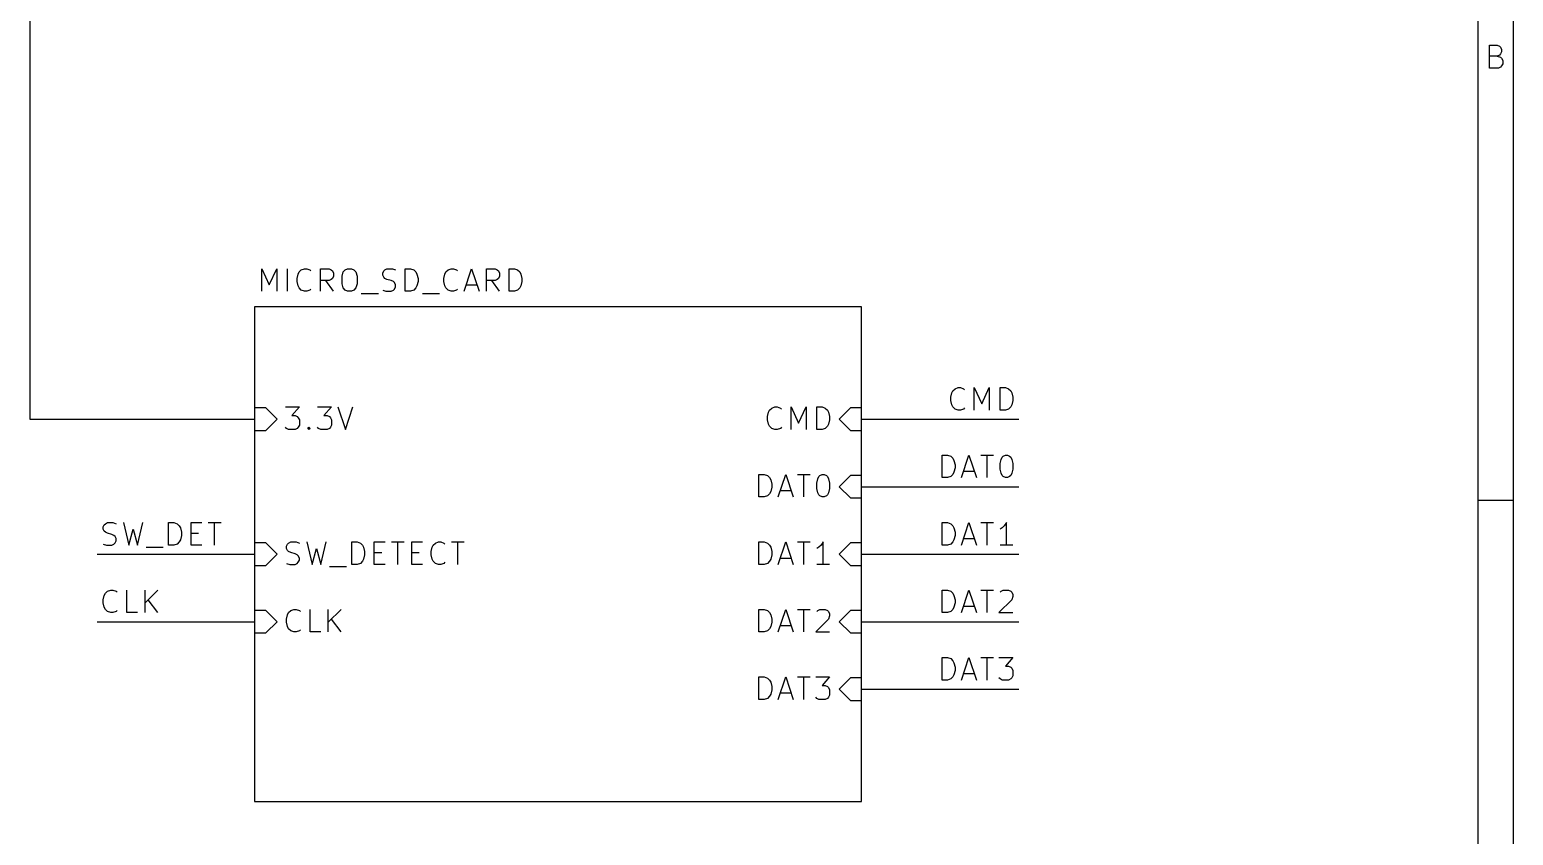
# Model space of a CAD drawing. Extents: x 0.4 to 11.3, y -7.9 to -0.4.
# Drawn here: x 8 to 11.299, y -5.075 to -3.284 of the extents above; entities that cross this region are included whole.
import ezdxf

# ---------------------------------------------------------------- set-up
doc = ezdxf.new("R2010")
doc.units = 0
doc.header["$MEASUREMENT"] = 0
for name, color, linetype in [('CYAN2', 4, 'CONTINUOUS'), ('GRAY1', 251, 'CONTINUOUS'), ('GREEN3', 91, 'CONTINUOUS'), ('LYELLOW', 51, 'CONTINUOUS'), ('RED2', 1, 'CONTINUOUS')]:
    doc.layers.add(name, color=color, linetype=linetype)

msp = doc.modelspace()

# ---------------------------------------------------------------- linework, layer by layer
at = {"layer": 'CYAN2', "linetype": 'CONTINUOUS'}
for p, q in [((8.516, -3.8655), (8.516, -3.8155)), ((8.516, -3.8155), (8.5327, -3.8513)), ((8.5327, -3.8513), (8.5493, -3.8155)), ((8.5493, -3.8155), (8.5493, -3.8655)), ((8.5732, -3.8655), (8.5732, -3.8155)), ((8.597, -3.8274), (8.5993, -3.8227)), ((8.5993, -3.8227), (8.6041, -3.8179)), ((8.6041, -3.8179), (8.6113, -3.8155)), ((8.6113, -3.8155), (8.616, -3.8155)), ((8.616, -3.8155), (8.6232, -3.8179)), ((8.6232, -3.8179), (8.6255, -3.8203)), ((8.647, -3.8655), (8.647, -3.8155)), ((8.647, -3.8155), (8.666, -3.8155)), ((8.666, -3.8155), (8.6708, -3.8179)), ((8.6708, -3.8179), (8.6732, -3.8203)), ((8.6732, -3.8203), (8.6755, -3.8251)), ((8.6755, -3.8251), (8.6755, -3.8322)), ((8.6946, -3.8322), (8.697, -3.8227)), ((8.697, -3.8227), (8.7017, -3.8179)), ((8.7017, -3.8179), (8.7065, -3.8155)), ((8.7065, -3.8155), (8.716, -3.8155)), ((8.716, -3.8155), (8.7208, -3.8179)), ((8.7208, -3.8179), (8.7255, -3.8227)), ((8.7255, -3.8227), (8.7279, -3.8322)), ((8.7851, -3.8251), (8.7874, -3.8203)), ((8.7851, -3.8298), (8.7851, -3.8251)), ((8.7874, -3.8203), (8.7898, -3.8179)), ((8.7898, -3.8179), (8.7946, -3.8155)), ((8.7946, -3.8155), (8.8065, -3.8155)), ((8.8065, -3.8155), (8.8136, -3.8179)), ((8.8351, -3.8655), (8.8351, -3.8155)), ((8.8351, -3.8155), (8.847, -3.8155)), ((8.847, -3.8155), (8.8541, -3.8179)), ((8.8541, -3.8179), (8.8589, -3.8227)), ((8.8589, -3.8227), (8.8613, -3.8274)), ((8.9232, -3.8274), (8.9255, -3.8227)), ((8.9255, -3.8227), (8.9303, -3.8179)), ((8.9303, -3.8179), (8.9374, -3.8155)), ((8.9374, -3.8155), (8.9422, -3.8155)), ((8.9422, -3.8155), (8.9493, -3.8179)), ((8.9493, -3.8179), (8.9517, -3.8203)), ((8.966, -3.8655), (8.9827, -3.8155)), ((8.9827, -3.8155), (8.9993, -3.8655)), ((9.016, -3.8655), (9.016, -3.8155)), ((9.016, -3.8155), (9.0351, -3.8155)), ((9.0351, -3.8155), (9.0398, -3.8179)), ((9.0398, -3.8179), (9.0422, -3.8203)), ((9.0422, -3.8203), (9.0446, -3.8251)), ((9.0446, -3.8251), (9.0446, -3.8322)), ((9.066, -3.8655), (9.066, -3.8155)), ((9.066, -3.8155), (9.0779, -3.8155)), ((9.0779, -3.8155), (9.0851, -3.8179)), ((9.0851, -3.8179), (9.0898, -3.8227)), ((9.0898, -3.8227), (9.0922, -3.8274)), ((8.5946, -3.837), (8.597, -3.8274)), ((8.5946, -3.8441), (8.5946, -3.837)), ((8.597, -3.8536), (8.5946, -3.8441)), ((8.5993, -3.8584), (8.597, -3.8536)), ((8.6041, -3.8632), (8.5993, -3.8584)), ((8.666, -3.8417), (8.647, -3.8417)), ((8.6755, -3.8655), (8.6589, -3.8417)), ((8.6708, -3.8393), (8.666, -3.8417)), ((8.6732, -3.837), (8.6708, -3.8393)), ((8.6755, -3.8322), (8.6732, -3.837)), ((8.6946, -3.8489), (8.6946, -3.8322)), ((8.697, -3.8584), (8.6946, -3.8489)), ((8.7017, -3.8632), (8.697, -3.8584)), ((8.7255, -3.8584), (8.7208, -3.8632)), ((8.7279, -3.8489), (8.7255, -3.8584)), ((8.7279, -3.8322), (8.7279, -3.8489)), ((8.7874, -3.8346), (8.7851, -3.8298)), ((8.7898, -3.837), (8.7874, -3.8346)), ((8.7946, -3.8393), (8.7898, -3.837)), ((8.8041, -3.8417), (8.7946, -3.8393)), ((8.8089, -3.8441), (8.8041, -3.8417)), ((8.8113, -3.8465), (8.8089, -3.8441)), ((8.8136, -3.8513), (8.8113, -3.8465)), ((8.8113, -3.8608), (8.8136, -3.856)), ((8.8136, -3.856), (8.8136, -3.8513)), ((8.8589, -3.8584), (8.8541, -3.8632)), ((8.8613, -3.8536), (8.8589, -3.8584)), ((8.8613, -3.8274), (8.8636, -3.837)), ((8.8636, -3.8441), (8.8613, -3.8536)), ((8.8636, -3.837), (8.8636, -3.8441)), ((8.9208, -3.837), (8.9232, -3.8274)), ((8.9208, -3.8441), (8.9208, -3.837)), ((8.9232, -3.8536), (8.9208, -3.8441)), ((8.9255, -3.8584), (8.9232, -3.8536)), ((8.9303, -3.8632), (8.9255, -3.8584)), ((8.9708, -3.8513), (8.9946, -3.8513)), ((9.0351, -3.8417), (9.016, -3.8417)), ((9.0446, -3.8655), (9.0279, -3.8417)), ((9.0398, -3.8393), (9.0351, -3.8417)), ((9.0422, -3.837), (9.0398, -3.8393)), ((9.0446, -3.8322), (9.0422, -3.837)), ((9.0898, -3.8584), (9.0851, -3.8632)), ((9.0922, -3.8536), (9.0898, -3.8584)), ((9.0922, -3.8274), (9.0946, -3.837)), ((9.0946, -3.8441), (9.0922, -3.8536)), ((9.0946, -3.837), (9.0946, -3.8441)), ((8.6113, -3.8655), (8.6041, -3.8632)), ((8.616, -3.8655), (8.6113, -3.8655)), ((8.6232, -3.8632), (8.616, -3.8655)), ((8.6255, -3.8608), (8.6232, -3.8632)), ((8.7065, -3.8655), (8.7017, -3.8632)), ((8.716, -3.8655), (8.7065, -3.8655)), ((8.7208, -3.8632), (8.716, -3.8655)), ((8.7374, -3.8703), (8.7755, -3.8703)), ((8.7851, -3.8632), (8.7922, -3.8655)), ((8.7922, -3.8655), (8.8041, -3.8655)), ((8.8041, -3.8655), (8.8089, -3.8632)), ((8.8089, -3.8632), (8.8113, -3.8608)), ((8.847, -3.8655), (8.8351, -3.8655)), ((8.8541, -3.8632), (8.847, -3.8655)), ((8.8732, -3.8703), (8.9113, -3.8703)), ((8.9374, -3.8655), (8.9303, -3.8632)), ((8.9422, -3.8655), (8.9374, -3.8655)), ((8.9493, -3.8632), (8.9422, -3.8655)), ((8.9517, -3.8608), (8.9493, -3.8632)), ((9.0779, -3.8655), (9.066, -3.8655)), ((9.0851, -3.8632), (9.0779, -3.8655)), ((8.5688, -4.1228), (8.5997, -4.1228)), ((8.5997, -4.1228), (8.583, -4.1419)), ((8.6402, -4.1228), (8.6711, -4.1228)), ((8.6711, -4.1228), (8.6545, -4.1419)), ((8.6854, -4.1228), (8.7021, -4.1728)), ((8.7021, -4.1728), (8.7188, -4.1228)), ((9.6503, -4.1252), (9.6574, -4.1228)), ((9.6574, -4.1228), (9.6622, -4.1228)), ((9.6622, -4.1228), (9.6693, -4.1252)), ((9.6931, -4.1728), (9.6931, -4.1228)), ((9.6931, -4.1228), (9.7098, -4.1585)), ((9.7098, -4.1585), (9.7265, -4.1228)), ((9.7265, -4.1228), (9.7265, -4.1728)), ((9.7503, -4.1728), (9.7503, -4.1228)), ((9.7503, -4.1228), (9.7622, -4.1228)), ((9.7622, -4.1228), (9.7693, -4.1252)), ((8.525, -4.125), (8.5, -4.125)), ((8.5, -4.125), (8.5, -4.175)), ((8.55, -4.15), (8.525, -4.125)), ((8.525, -4.175), (8.55, -4.15)), ((8.583, -4.1419), (8.5902, -4.1419)), ((8.5902, -4.1419), (8.5949, -4.1442)), ((8.5949, -4.1442), (8.5973, -4.1466)), ((8.5973, -4.1466), (8.5997, -4.1514)), ((8.5997, -4.1514), (8.5997, -4.1633)), ((8.6545, -4.1419), (8.6616, -4.1419)), ((8.6616, -4.1419), (8.6664, -4.1442)), ((8.6664, -4.1442), (8.6688, -4.1466)), ((8.6688, -4.1466), (8.6711, -4.1514)), ((8.6711, -4.1514), (8.6711, -4.1633)), ((9.6408, -4.1442), (9.6431, -4.1347)), ((9.6408, -4.1514), (9.6408, -4.1442)), ((9.6431, -4.1609), (9.6408, -4.1514)), ((9.6431, -4.1347), (9.6455, -4.1299)), ((9.6455, -4.1299), (9.6503, -4.1252)), ((9.6693, -4.1252), (9.6717, -4.1276)), ((9.7693, -4.1252), (9.7741, -4.1299)), ((9.7741, -4.1299), (9.7765, -4.1347)), ((9.7765, -4.1347), (9.7789, -4.1442)), ((9.7789, -4.1514), (9.7765, -4.1609)), ((9.7789, -4.1442), (9.7789, -4.1514)), ((9.825, -4.125), (9.8, -4.15)), ((9.8, -4.15), (9.825, -4.175)), ((9.85, -4.125), (9.825, -4.125)), ((9.85, -4.175), (9.85, -4.125)), ((8.5, -4.175), (8.525, -4.175)), ((8.5711, -4.1704), (8.5688, -4.168)), ((8.5759, -4.1728), (8.5711, -4.1704)), ((8.5902, -4.1728), (8.5759, -4.1728)), ((8.5949, -4.1704), (8.5902, -4.1728)), ((8.5973, -4.168), (8.5949, -4.1704)), ((8.5997, -4.1633), (8.5973, -4.168)), ((8.6188, -4.1704), (8.6211, -4.168)), ((8.6211, -4.1728), (8.6188, -4.1704)), ((8.6211, -4.168), (8.6235, -4.1704)), ((8.6211, -4.168), (8.6211, -4.1728)), ((8.6235, -4.1704), (8.6211, -4.1728)), ((8.6426, -4.1704), (8.6402, -4.168)), ((8.6473, -4.1728), (8.6426, -4.1704)), ((8.6616, -4.1728), (8.6473, -4.1728)), ((8.6664, -4.1704), (8.6616, -4.1728)), ((8.6688, -4.168), (8.6664, -4.1704)), ((8.6711, -4.1633), (8.6688, -4.168)), ((9.6455, -4.1657), (9.6431, -4.1609)), ((9.6503, -4.1704), (9.6455, -4.1657)), ((9.6574, -4.1728), (9.6503, -4.1704)), ((9.6622, -4.1728), (9.6574, -4.1728)), ((9.6693, -4.1704), (9.6622, -4.1728)), ((9.6717, -4.168), (9.6693, -4.1704)), ((9.7622, -4.1728), (9.7503, -4.1728)), ((9.7693, -4.1704), (9.7622, -4.1728)), ((9.7741, -4.1657), (9.7693, -4.1704)), ((9.7765, -4.1609), (9.7741, -4.1657)), ((9.825, -4.175), (9.85, -4.175)), ((9.6217, -4.3228), (9.6217, -4.2728)), ((9.6217, -4.2728), (9.6336, -4.2728)), ((9.6336, -4.2728), (9.6408, -4.2752)), ((9.6408, -4.2752), (9.6455, -4.2799)), ((9.6455, -4.2799), (9.6479, -4.2847)), ((9.6479, -4.2847), (9.6503, -4.2942)), ((9.6646, -4.3228), (9.6812, -4.2728)), ((9.6812, -4.2728), (9.6979, -4.3228)), ((9.7074, -4.2728), (9.736, -4.2728)), ((9.7217, -4.3228), (9.7217, -4.2728)), ((9.7503, -4.2919), (9.7527, -4.2823)), ((9.7527, -4.2823), (9.7551, -4.2776)), ((9.7551, -4.2776), (9.7574, -4.2752)), ((9.7574, -4.2752), (9.7622, -4.2728)), ((9.7622, -4.2728), (9.767, -4.2728)), ((9.767, -4.2728), (9.7717, -4.2752)), ((9.7717, -4.2752), (9.7741, -4.2776)), ((9.7741, -4.2776), (9.7765, -4.2823)), ((9.7765, -4.2823), (9.7789, -4.2919)), ((9.825, -4.275), (9.8, -4.3)), ((9.85, -4.275), (9.825, -4.275)), ((9.85, -4.325), (9.85, -4.275)), ((9.6408, -4.3204), (9.6336, -4.3228)), ((9.6455, -4.3157), (9.6408, -4.3204)), ((9.6479, -4.3109), (9.6455, -4.3157)), ((9.6503, -4.3014), (9.6479, -4.3109)), ((9.6503, -4.2942), (9.6503, -4.3014)), ((9.6693, -4.3085), (9.6931, -4.3085)), ((9.7503, -4.3038), (9.7503, -4.2919)), ((9.7527, -4.3133), (9.7503, -4.3038)), ((9.7551, -4.318), (9.7527, -4.3133)), ((9.7574, -4.3204), (9.7551, -4.318)), ((9.7622, -4.3228), (9.7574, -4.3204)), ((9.7717, -4.3204), (9.767, -4.3228)), ((9.7741, -4.318), (9.7717, -4.3204)), ((9.7765, -4.3133), (9.7741, -4.318)), ((9.7789, -4.3038), (9.7765, -4.3133)), ((9.7789, -4.2919), (9.7789, -4.3038)), ((9.8, -4.3), (9.825, -4.325)), ((9.6336, -4.3228), (9.6217, -4.3228)), ((9.767, -4.3228), (9.7622, -4.3228)), ((9.825, -4.325), (9.85, -4.325)), ((8.525, -4.425), (8.5, -4.425)), ((8.5, -4.425), (8.5, -4.475)), ((8.55, -4.45), (8.525, -4.425)), ((8.525, -4.475), (8.55, -4.45)), ((8.5711, -4.4323), (8.5735, -4.4276)), ((8.5711, -4.4371), (8.5711, -4.4323)), ((8.5735, -4.4419), (8.5711, -4.4371)), ((8.5735, -4.4276), (8.5759, -4.4252)), ((8.5759, -4.4442), (8.5735, -4.4419)), ((8.5759, -4.4252), (8.5807, -4.4228)), ((8.5807, -4.4466), (8.5759, -4.4442)), ((8.5807, -4.4228), (8.5926, -4.4228)), ((8.5902, -4.449), (8.5807, -4.4466)), ((8.5949, -4.4514), (8.5902, -4.449)), ((8.5926, -4.4228), (8.5997, -4.4252)), ((8.5973, -4.4538), (8.5949, -4.4514)), ((8.5997, -4.4585), (8.5973, -4.4538)), ((8.6164, -4.4228), (8.6283, -4.4728)), ((8.6283, -4.4728), (8.6378, -4.4371)), ((8.6378, -4.4371), (8.6473, -4.4728)), ((8.6473, -4.4728), (8.6592, -4.4228)), ((8.7164, -4.4728), (8.7164, -4.4228)), ((8.7164, -4.4228), (8.7283, -4.4228)), ((8.7283, -4.4228), (8.7354, -4.4252)), ((8.7354, -4.4252), (8.7402, -4.4299)), ((8.7402, -4.4299), (8.7426, -4.4347)), ((8.7426, -4.4347), (8.7449, -4.4442)), ((8.7449, -4.4514), (8.7426, -4.4609)), ((8.7449, -4.4442), (8.7449, -4.4514)), ((8.7664, -4.4728), (8.7664, -4.4228)), ((8.7664, -4.4228), (8.7902, -4.4228)), ((8.7664, -4.4466), (8.783, -4.4466)), ((8.8045, -4.4228), (8.833, -4.4228)), ((8.8187, -4.4728), (8.8187, -4.4228)), ((8.8497, -4.4728), (8.8497, -4.4228)), ((8.8497, -4.4228), (8.8735, -4.4228)), ((8.8497, -4.4466), (8.8664, -4.4466)), ((8.8926, -4.4442), (8.8949, -4.4347)), ((8.8926, -4.4514), (8.8926, -4.4442)), ((8.8949, -4.4609), (8.8926, -4.4514)), ((8.8949, -4.4347), (8.8973, -4.4299)), ((8.8973, -4.4299), (8.9021, -4.4252)), ((8.9021, -4.4252), (8.9092, -4.4228)), ((8.9092, -4.4228), (8.914, -4.4228)), ((8.914, -4.4228), (8.9211, -4.4252)), ((8.9211, -4.4252), (8.9235, -4.4276)), ((8.9378, -4.4228), (8.9664, -4.4228)), ((8.9521, -4.4728), (8.9521, -4.4228)), ((9.6217, -4.4728), (9.6217, -4.4228)), ((9.6217, -4.4228), (9.6336, -4.4228)), ((9.6336, -4.4228), (9.6408, -4.4252)), ((9.6408, -4.4252), (9.6455, -4.4299)), ((9.6455, -4.4299), (9.6479, -4.4347)), ((9.6479, -4.4347), (9.6503, -4.4442)), ((9.6503, -4.4514), (9.6479, -4.4609)), ((9.6503, -4.4442), (9.6503, -4.4514)), ((9.6646, -4.4728), (9.6812, -4.4228)), ((9.6812, -4.4228), (9.6979, -4.4728)), ((9.7074, -4.4228), (9.736, -4.4228)), ((9.7217, -4.4728), (9.7217, -4.4228)), ((9.7551, -4.4347), (9.7503, -4.4371)), ((9.7598, -4.4299), (9.7551, -4.4347)), ((9.7646, -4.4228), (9.7598, -4.4299)), ((9.7646, -4.4728), (9.7646, -4.4228)), ((9.825, -4.425), (9.8, -4.45)), ((9.8, -4.45), (9.825, -4.475)), ((9.85, -4.425), (9.825, -4.425)), ((9.85, -4.475), (9.85, -4.425)), ((8.5, -4.475), (8.525, -4.475)), ((8.5711, -4.4704), (8.5783, -4.4728)), ((8.5783, -4.4728), (8.5902, -4.4728)), ((8.5902, -4.4728), (8.5949, -4.4704)), ((8.5949, -4.4704), (8.5973, -4.468)), ((8.5973, -4.468), (8.5997, -4.4633)), ((8.5997, -4.4633), (8.5997, -4.4585)), ((8.6664, -4.4776), (8.7045, -4.4776)), ((8.7283, -4.4728), (8.7164, -4.4728)), ((8.7354, -4.4704), (8.7283, -4.4728)), ((8.7402, -4.4657), (8.7354, -4.4704)), ((8.7426, -4.4609), (8.7402, -4.4657)), ((8.7902, -4.4728), (8.7664, -4.4728)), ((8.8735, -4.4728), (8.8497, -4.4728)), ((8.8973, -4.4657), (8.8949, -4.4609)), ((8.9021, -4.4704), (8.8973, -4.4657)), ((8.9092, -4.4728), (8.9021, -4.4704)), ((8.914, -4.4728), (8.9092, -4.4728)), ((8.9211, -4.4704), (8.914, -4.4728)), ((8.9235, -4.468), (8.9211, -4.4704)), ((9.6336, -4.4728), (9.6217, -4.4728)), ((9.6408, -4.4704), (9.6336, -4.4728)), ((9.6455, -4.4657), (9.6408, -4.4704)), ((9.6479, -4.4609), (9.6455, -4.4657)), ((9.6693, -4.4585), (9.6931, -4.4585)), ((9.7789, -4.4728), (9.7503, -4.4728)), ((9.825, -4.475), (9.85, -4.475)), ((8.525, -4.575), (8.5, -4.575)), ((8.5, -4.575), (8.5, -4.625)), ((8.55, -4.6), (8.525, -4.575)), ((8.5711, -4.5942), (8.5735, -4.5847)), ((8.5735, -4.5847), (8.5759, -4.5799)), ((8.5759, -4.5799), (8.5807, -4.5752)), ((8.5807, -4.5752), (8.5878, -4.5728)), ((8.5878, -4.5728), (8.5926, -4.5728)), ((8.5926, -4.5728), (8.5997, -4.5752)), ((8.5997, -4.5752), (8.6021, -4.5776)), ((8.6235, -4.6228), (8.6235, -4.5728)), ((8.664, -4.6228), (8.664, -4.5728)), ((8.6926, -4.5728), (8.664, -4.6014)), ((9.6217, -4.6228), (9.6217, -4.5728)), ((9.6217, -4.5728), (9.6336, -4.5728)), ((9.6336, -4.5728), (9.6408, -4.5752)), ((9.6408, -4.5752), (9.6455, -4.5799)), ((9.6455, -4.5799), (9.6479, -4.5847)), ((9.6479, -4.5847), (9.6503, -4.5942)), ((9.6646, -4.6228), (9.6812, -4.5728)), ((9.6812, -4.5728), (9.6979, -4.6228)), ((9.7074, -4.5728), (9.736, -4.5728)), ((9.7217, -4.6228), (9.7217, -4.5728)), ((9.7503, -4.5776), (9.7527, -4.5752)), ((9.7527, -4.5752), (9.7574, -4.5728)), ((9.7574, -4.5728), (9.7693, -4.5728)), ((9.7693, -4.5728), (9.7741, -4.5752)), ((9.7741, -4.5752), (9.7765, -4.5776)), ((9.7765, -4.5776), (9.7789, -4.5823)), ((9.7789, -4.5823), (9.7789, -4.5871)), ((9.825, -4.575), (9.8, -4.6)), ((9.85, -4.575), (9.825, -4.575)), ((9.85, -4.625), (9.85, -4.575)), ((8.525, -4.625), (8.55, -4.6)), ((8.5711, -4.6014), (8.5711, -4.5942)), ((8.5735, -4.6109), (8.5711, -4.6014)), ((8.5759, -4.6157), (8.5735, -4.6109)), ((8.5807, -4.6204), (8.5759, -4.6157)), ((8.6021, -4.618), (8.5997, -4.6204)), ((8.6926, -4.6228), (8.6711, -4.5942)), ((9.6455, -4.6157), (9.6408, -4.6204)), ((9.6479, -4.6109), (9.6455, -4.6157)), ((9.6503, -4.6014), (9.6479, -4.6109)), ((9.6503, -4.5942), (9.6503, -4.6014)), ((9.6693, -4.6085), (9.6931, -4.6085)), ((9.7765, -4.5942), (9.7479, -4.6228)), ((9.7789, -4.5871), (9.7765, -4.5942)), ((9.8, -4.6), (9.825, -4.625)), ((8.5, -4.625), (8.525, -4.625)), ((8.5878, -4.6228), (8.5807, -4.6204)), ((8.5926, -4.6228), (8.5878, -4.6228)), ((8.5997, -4.6204), (8.5926, -4.6228)), ((8.6473, -4.6228), (8.6235, -4.6228)), ((9.6336, -4.6228), (9.6217, -4.6228)), ((9.6408, -4.6204), (9.6336, -4.6228)), ((9.7479, -4.6228), (9.7789, -4.6228)), ((9.825, -4.625), (9.85, -4.625)), ((9.6217, -4.7728), (9.6217, -4.7228)), ((9.6217, -4.7228), (9.6336, -4.7228)), ((9.6336, -4.7228), (9.6408, -4.7252)), ((9.6408, -4.7252), (9.6455, -4.7299)), ((9.6455, -4.7299), (9.6479, -4.7347)), ((9.6479, -4.7347), (9.6503, -4.7442)), ((9.6503, -4.7442), (9.6503, -4.7514)), ((9.6646, -4.7728), (9.6812, -4.7228)), ((9.6812, -4.7228), (9.6979, -4.7728)), ((9.7074, -4.7228), (9.736, -4.7228)), ((9.7217, -4.7728), (9.7217, -4.7228)), ((9.7479, -4.7228), (9.7789, -4.7228)), ((9.7789, -4.7228), (9.7622, -4.7419)), ((9.7622, -4.7419), (9.7693, -4.7419)), ((9.7693, -4.7419), (9.7741, -4.7442)), ((9.7741, -4.7442), (9.7765, -4.7466)), ((9.7765, -4.7466), (9.7789, -4.7514)), ((9.825, -4.725), (9.8, -4.75)), ((9.8, -4.75), (9.825, -4.775)), ((9.85, -4.725), (9.825, -4.725)), ((9.85, -4.775), (9.85, -4.725)), ((9.6336, -4.7728), (9.6217, -4.7728)), ((9.6408, -4.7704), (9.6336, -4.7728)), ((9.6455, -4.7657), (9.6408, -4.7704)), ((9.6479, -4.7609), (9.6455, -4.7657)), ((9.6503, -4.7514), (9.6479, -4.7609)), ((9.6693, -4.7585), (9.6931, -4.7585)), ((9.7503, -4.7704), (9.7479, -4.768)), ((9.7551, -4.7728), (9.7503, -4.7704)), ((9.7693, -4.7728), (9.7551, -4.7728)), ((9.7741, -4.7704), (9.7693, -4.7728)), ((9.7765, -4.768), (9.7741, -4.7704)), ((9.7789, -4.7633), (9.7765, -4.768)), ((9.7789, -4.7514), (9.7789, -4.7633)), ((9.825, -4.775), (9.85, -4.775))]:
    msp.add_line(p, q, dxfattribs=at)
at = {"layer": 'GRAY1', "linetype": 'CONTINUOUS'}
for p, q in [((10.0506, -4.0917), (10.053, -4.0869)), ((10.053, -4.0869), (10.0578, -4.0822)), ((10.0578, -4.0822), (10.0649, -4.0798)), ((10.0649, -4.0798), (10.0697, -4.0798)), ((10.0697, -4.0798), (10.0768, -4.0822)), ((10.0768, -4.0822), (10.0792, -4.0846)), ((10.1006, -4.1298), (10.1006, -4.0798)), ((10.1006, -4.0798), (10.1173, -4.1155)), ((10.1173, -4.1155), (10.134, -4.0798)), ((10.134, -4.0798), (10.134, -4.1298)), ((10.1578, -4.1298), (10.1578, -4.0798)), ((10.1578, -4.0798), (10.1697, -4.0798)), ((10.1697, -4.0798), (10.1768, -4.0822)), ((10.1768, -4.0822), (10.1816, -4.0869)), ((10.1816, -4.0869), (10.184, -4.0917)), ((10.0483, -4.1012), (10.0506, -4.0917)), ((10.0483, -4.1084), (10.0483, -4.1012)), ((10.0506, -4.1179), (10.0483, -4.1084)), ((10.053, -4.1227), (10.0506, -4.1179)), ((10.0578, -4.1274), (10.053, -4.1227)), ((10.1816, -4.1227), (10.1768, -4.1274)), ((10.184, -4.1179), (10.1816, -4.1227)), ((10.184, -4.0917), (10.1864, -4.1012)), ((10.1864, -4.1084), (10.184, -4.1179)), ((10.1864, -4.1012), (10.1864, -4.1084)), ((10.0649, -4.1298), (10.0578, -4.1274)), ((10.0697, -4.1298), (10.0649, -4.1298)), ((10.0768, -4.1274), (10.0697, -4.1298)), ((10.0792, -4.125), (10.0768, -4.1274)), ((10.1697, -4.1298), (10.1578, -4.1298)), ((10.1768, -4.1274), (10.1697, -4.1298)), ((10.0292, -4.2798), (10.0292, -4.2298)), ((10.0292, -4.2298), (10.0411, -4.2298)), ((10.0411, -4.2298), (10.0483, -4.2322)), ((10.0483, -4.2322), (10.053, -4.2369)), ((10.053, -4.2369), (10.0554, -4.2417)), ((10.0554, -4.2417), (10.0578, -4.2512)), ((10.0578, -4.2512), (10.0578, -4.2584)), ((10.0721, -4.2798), (10.0887, -4.2298)), ((10.0887, -4.2298), (10.1054, -4.2798)), ((10.1149, -4.2298), (10.1435, -4.2298)), ((10.1292, -4.2798), (10.1292, -4.2298)), ((10.1578, -4.2488), (10.1602, -4.2393)), ((10.1578, -4.2608), (10.1578, -4.2488)), ((10.1602, -4.2393), (10.1626, -4.2346)), ((10.1626, -4.2346), (10.1649, -4.2322)), ((10.1649, -4.2322), (10.1697, -4.2298)), ((10.1697, -4.2298), (10.1745, -4.2298)), ((10.1745, -4.2298), (10.1792, -4.2322)), ((10.1792, -4.2322), (10.1816, -4.2346)), ((10.1816, -4.2346), (10.184, -4.2393)), ((10.184, -4.2393), (10.1864, -4.2488)), ((10.1864, -4.2488), (10.1864, -4.2608)), ((10.0411, -4.2798), (10.0292, -4.2798)), ((10.0483, -4.2774), (10.0411, -4.2798)), ((10.053, -4.2727), (10.0483, -4.2774)), ((10.0554, -4.2679), (10.053, -4.2727)), ((10.0578, -4.2584), (10.0554, -4.2679)), ((10.0768, -4.2655), (10.1006, -4.2655)), ((10.1602, -4.2703), (10.1578, -4.2608)), ((10.1626, -4.275), (10.1602, -4.2703)), ((10.1649, -4.2774), (10.1626, -4.275)), ((10.1697, -4.2798), (10.1649, -4.2774)), ((10.1745, -4.2798), (10.1697, -4.2798)), ((10.1792, -4.2774), (10.1745, -4.2798)), ((10.1816, -4.275), (10.1792, -4.2774)), ((10.184, -4.2703), (10.1816, -4.275)), ((10.1864, -4.2608), (10.184, -4.2703)), ((8.1636, -4.3893), (8.166, -4.3846)), ((8.166, -4.3846), (8.1684, -4.3822)), ((8.1684, -4.3822), (8.1732, -4.3798)), ((8.1732, -4.3798), (8.1851, -4.3798)), ((8.1851, -4.3798), (8.1922, -4.3822)), ((8.2089, -4.3798), (8.2208, -4.4298)), ((8.2398, -4.4298), (8.2517, -4.3798)), ((8.3089, -4.4298), (8.3089, -4.3798)), ((8.3089, -4.3798), (8.3208, -4.3798)), ((8.3208, -4.3798), (8.3279, -4.3822)), ((8.3279, -4.3822), (8.3327, -4.3869)), ((8.3327, -4.3869), (8.3351, -4.3917)), ((8.3589, -4.4298), (8.3589, -4.3798)), ((8.3589, -4.3798), (8.3827, -4.3798)), ((8.397, -4.3798), (8.4255, -4.3798)), ((8.4112, -4.4298), (8.4112, -4.3798)), ((10.0292, -4.4298), (10.0292, -4.3798)), ((10.0292, -4.3798), (10.0411, -4.3798)), ((10.0411, -4.3798), (10.0483, -4.3822)), ((10.0483, -4.3822), (10.053, -4.3869)), ((10.053, -4.3869), (10.0554, -4.3917)), ((10.0721, -4.4298), (10.0887, -4.3798)), ((10.0887, -4.3798), (10.1054, -4.4298)), ((10.1149, -4.3798), (10.1435, -4.3798)), ((10.1292, -4.4298), (10.1292, -4.3798)), ((10.1673, -4.3869), (10.1626, -4.3917)), ((10.1721, -4.3798), (10.1673, -4.3869)), ((10.1721, -4.4298), (10.1721, -4.3798)), ((8.1636, -4.3941), (8.1636, -4.3893)), ((8.166, -4.3988), (8.1636, -4.3941)), ((8.1684, -4.4012), (8.166, -4.3988)), ((8.1732, -4.4036), (8.1684, -4.4012)), ((8.1827, -4.406), (8.1732, -4.4036)), ((8.1874, -4.4084), (8.1827, -4.406)), ((8.1898, -4.4108), (8.1874, -4.4084)), ((8.1922, -4.4155), (8.1898, -4.4108)), ((8.1898, -4.425), (8.1922, -4.4203)), ((8.1922, -4.4203), (8.1922, -4.4155)), ((8.2208, -4.4298), (8.2303, -4.3941)), ((8.2303, -4.3941), (8.2398, -4.4298)), ((8.3351, -4.4179), (8.3327, -4.4227)), ((8.3351, -4.3917), (8.3374, -4.4012)), ((8.3374, -4.4084), (8.3351, -4.4179)), ((8.3374, -4.4012), (8.3374, -4.4084)), ((8.3589, -4.4036), (8.3755, -4.4036)), ((10.0554, -4.4179), (10.053, -4.4227)), ((10.0554, -4.3917), (10.0578, -4.4012)), ((10.0578, -4.4084), (10.0554, -4.4179)), ((10.0578, -4.4012), (10.0578, -4.4084)), ((10.0768, -4.4155), (10.1006, -4.4155)), ((10.1626, -4.3917), (10.1578, -4.3941)), ((8.1636, -4.4274), (8.1708, -4.4298)), ((8.1708, -4.4298), (8.1827, -4.4298)), ((8.1827, -4.4298), (8.1874, -4.4274)), ((8.1874, -4.4274), (8.1898, -4.425)), ((8.2589, -4.4346), (8.297, -4.4346)), ((8.3208, -4.4298), (8.3089, -4.4298)), ((8.3279, -4.4274), (8.3208, -4.4298)), ((8.3327, -4.4227), (8.3279, -4.4274)), ((8.3827, -4.4298), (8.3589, -4.4298)), ((10.0411, -4.4298), (10.0292, -4.4298)), ((10.0483, -4.4274), (10.0411, -4.4298)), ((10.053, -4.4227), (10.0483, -4.4274)), ((10.1864, -4.4298), (10.1578, -4.4298)), ((8.1636, -4.5512), (8.166, -4.5417)), ((8.1636, -4.5584), (8.1636, -4.5512)), ((8.166, -4.5417), (8.1684, -4.5369)), ((8.1684, -4.5369), (8.1732, -4.5322)), ((8.1732, -4.5322), (8.1803, -4.5298)), ((8.1803, -4.5298), (8.1851, -4.5298)), ((8.1851, -4.5298), (8.1922, -4.5322)), ((8.1922, -4.5322), (8.1946, -4.5346)), ((8.216, -4.5798), (8.216, -4.5298)), ((8.2565, -4.5798), (8.2565, -4.5298)), ((8.2851, -4.5298), (8.2565, -4.5584)), ((8.2851, -4.5798), (8.2636, -4.5512)), ((10.0292, -4.5798), (10.0292, -4.5298)), ((10.0292, -4.5298), (10.0411, -4.5298)), ((10.0411, -4.5298), (10.0483, -4.5322)), ((10.0483, -4.5322), (10.053, -4.5369)), ((10.053, -4.5369), (10.0554, -4.5417)), ((10.0554, -4.5417), (10.0578, -4.5512)), ((10.0578, -4.5512), (10.0578, -4.5584)), ((10.0721, -4.5798), (10.0887, -4.5298)), ((10.0887, -4.5298), (10.1054, -4.5798)), ((10.1149, -4.5298), (10.1435, -4.5298)), ((10.1292, -4.5798), (10.1292, -4.5298)), ((10.184, -4.5512), (10.1554, -4.5798)), ((10.1578, -4.5346), (10.1602, -4.5322)), ((10.1602, -4.5322), (10.1649, -4.5298)), ((10.1649, -4.5298), (10.1768, -4.5298)), ((10.1768, -4.5298), (10.1816, -4.5322)), ((10.1816, -4.5322), (10.184, -4.5346)), ((10.184, -4.5346), (10.1864, -4.5393)), ((10.1864, -4.5441), (10.184, -4.5512)), ((10.1864, -4.5393), (10.1864, -4.5441)), ((8.166, -4.5679), (8.1636, -4.5584)), ((8.1684, -4.5727), (8.166, -4.5679)), ((8.1732, -4.5774), (8.1684, -4.5727)), ((8.1803, -4.5798), (8.1732, -4.5774)), ((8.1851, -4.5798), (8.1803, -4.5798)), ((8.1922, -4.5774), (8.1851, -4.5798)), ((8.1946, -4.575), (8.1922, -4.5774)), ((8.2398, -4.5798), (8.216, -4.5798)), ((10.0411, -4.5798), (10.0292, -4.5798)), ((10.0483, -4.5774), (10.0411, -4.5798)), ((10.053, -4.5727), (10.0483, -4.5774)), ((10.0554, -4.5679), (10.053, -4.5727)), ((10.0578, -4.5584), (10.0554, -4.5679)), ((10.0768, -4.5655), (10.1006, -4.5655)), ((10.1554, -4.5798), (10.1864, -4.5798)), ((10.0292, -4.7298), (10.0292, -4.6798)), ((10.0292, -4.6798), (10.0411, -4.6798)), ((10.0411, -4.6798), (10.0483, -4.6822)), ((10.0483, -4.6822), (10.053, -4.6869)), ((10.0721, -4.7298), (10.0887, -4.6798)), ((10.0887, -4.6798), (10.1054, -4.7298)), ((10.1149, -4.6798), (10.1435, -4.6798)), ((10.1292, -4.7298), (10.1292, -4.6798)), ((10.1554, -4.6798), (10.1864, -4.6798)), ((10.1864, -4.6798), (10.1697, -4.6988)), ((10.053, -4.6869), (10.0554, -4.6917)), ((10.0554, -4.7179), (10.053, -4.7227)), ((10.0554, -4.6917), (10.0578, -4.7012)), ((10.0578, -4.7084), (10.0554, -4.7179)), ((10.0578, -4.7012), (10.0578, -4.7084)), ((10.0768, -4.7155), (10.1006, -4.7155)), ((10.1697, -4.6988), (10.1768, -4.6988)), ((10.1768, -4.6988), (10.1816, -4.7012)), ((10.1816, -4.7012), (10.184, -4.7036)), ((10.184, -4.7036), (10.1864, -4.7084)), ((10.1864, -4.7084), (10.1864, -4.7203)), ((10.0411, -4.7298), (10.0292, -4.7298)), ((10.0483, -4.7274), (10.0411, -4.7298)), ((10.053, -4.7227), (10.0483, -4.7274)), ((10.1578, -4.7274), (10.1554, -4.725)), ((10.1626, -4.7298), (10.1578, -4.7274)), ((10.1768, -4.7298), (10.1626, -4.7298)), ((10.1816, -4.7274), (10.1768, -4.7298)), ((10.184, -4.725), (10.1816, -4.7274)), ((10.1864, -4.7203), (10.184, -4.725))]:
    msp.add_line(p, q, dxfattribs=at)
at = {"layer": 'GREEN3', "linetype": 'CONTINUOUS'}
for p, q in [((8, -2.85), (8, -4.15)), ((8, -4.15), (8.5, -4.15)), ((9.85, -4.15), (10.2, -4.15)), ((9.85, -4.3), (10.2, -4.3)), ((8.15, -4.45), (8.5, -4.45)), ((9.85, -4.45), (10.2, -4.45)), ((8.15, -4.6), (8.5, -4.6)), ((9.85, -4.6), (10.2, -4.6)), ((9.85, -4.75), (10.2, -4.75))]:
    msp.add_line(p, q, dxfattribs=at)
at = {"layer": 'LYELLOW', "linetype": 'CONTINUOUS'}
for p, q in [((8.5, -3.9), (8.5, -5)), ((9.85, -3.9), (8.5, -3.9)), ((9.85, -5), (9.85, -3.9)), ((8.5, -5), (9.85, -5))]:
    msp.add_line(p, q, dxfattribs=at)
at = {"layer": 'RED2', "linetype": 'CONTINUOUS'}
for p, q in [((11.2993, -0.3937), (11.2993, -7.8743)), ((11.2206, -0.4724), (11.2206, -7.7956)), ((11.2465, -3.3698), (11.2465, -3.3186)), ((11.2465, -3.3186), (11.2636, -3.3186)), ((11.2636, -3.3186), (11.2685, -3.3211)), ((11.2685, -3.3211), (11.2709, -3.3235)), ((11.2709, -3.3235), (11.2733, -3.3284)), ((11.2733, -3.3284), (11.2733, -3.3333)), ((11.2636, -3.343), (11.2465, -3.343)), ((11.2685, -3.3406), (11.2636, -3.343)), ((11.2636, -3.343), (11.2709, -3.3455)), ((11.2709, -3.3381), (11.2685, -3.3406)), ((11.2733, -3.3333), (11.2709, -3.3381)), ((11.2709, -3.3455), (11.2733, -3.3479)), ((11.2733, -3.365), (11.2709, -3.3674)), ((11.2733, -3.3479), (11.2758, -3.3528)), ((11.2758, -3.3601), (11.2733, -3.365)), ((11.2758, -3.3528), (11.2758, -3.3601)), ((11.266, -3.3698), (11.2465, -3.3698)), ((11.2709, -3.3674), (11.266, -3.3698)), ((8.5, -3.9), (8.5, -5)), ((9.85, -3.9), (8.5, -3.9)), ((9.85, -5), (9.85, -3.9)), ((11.2993, -4.3307), (11.2206, -4.3307)), ((8.5, -5), (9.85, -5))]:
    msp.add_line(p, q, dxfattribs=at)

doc.saveas('drawing.dxf')
